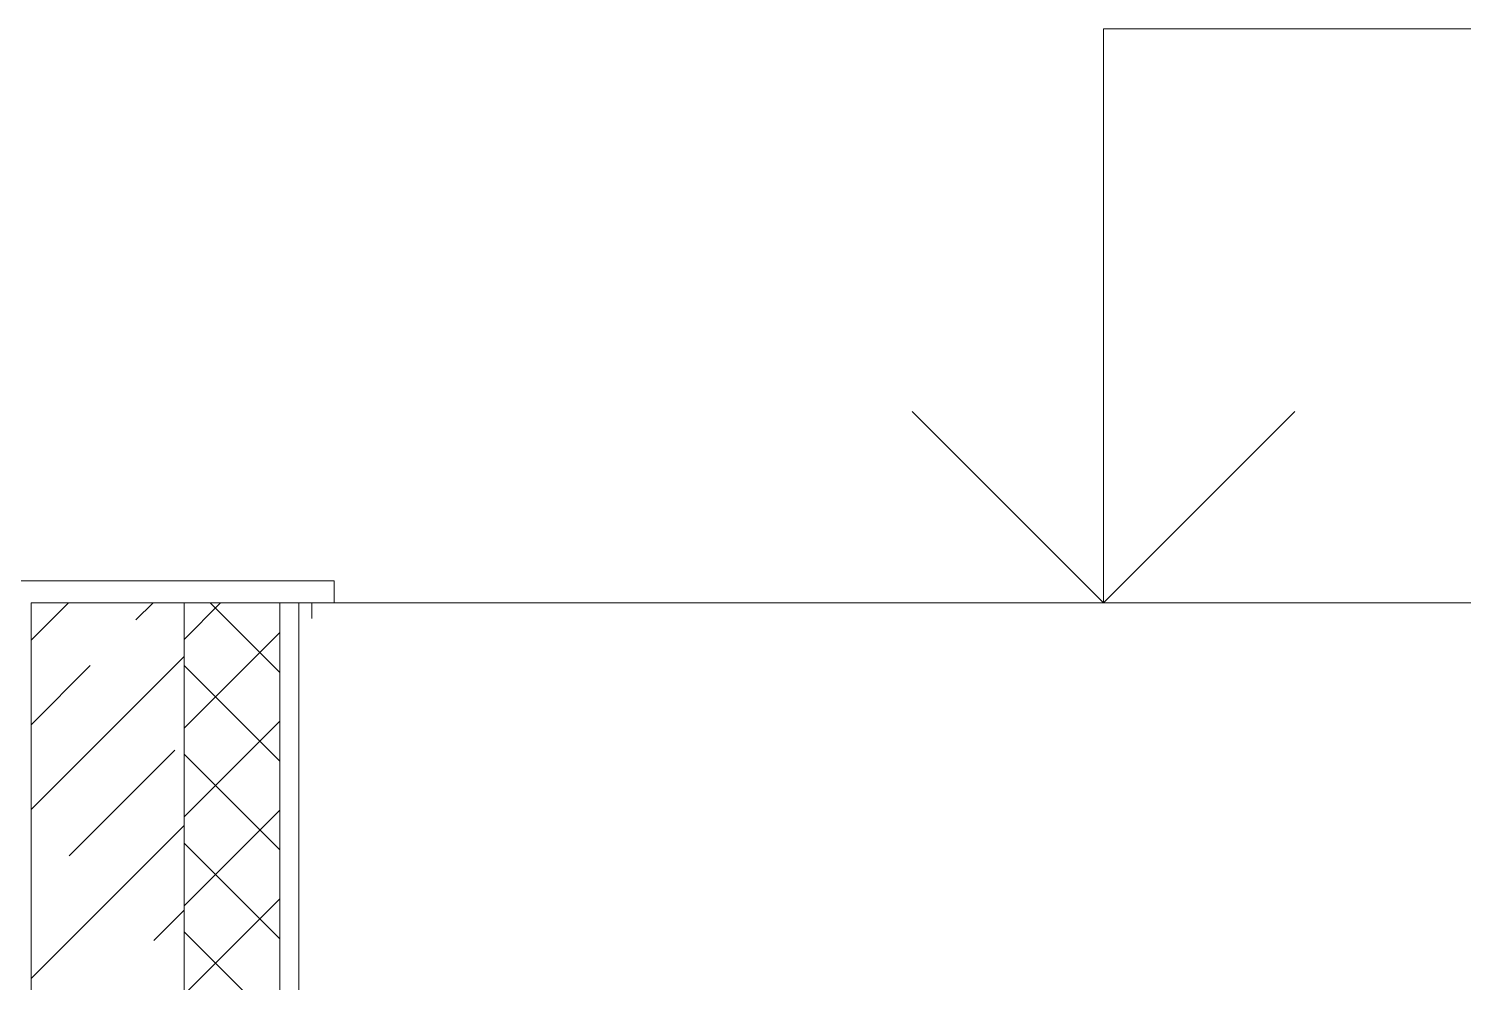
# Model space of a CAD drawing. Header units: millimetres. Extents: x 53645 to 137188, y 78097 to 135533.
# Drawn here: x 75144 to 76644, y 106993 to 107990 of the extents above; entities that cross this region are included whole.
import ezdxf

# ---------------------------------------------------------------- set-up
doc = ezdxf.new("R2010")
doc.units = ezdxf.units.MM
for name, color, linetype, lineweight in [('hatch', 7, 'Continuous', 5), ('mark', 174, 'Continuous', 15), ('Wall2', 5, 'Continuous', 5)]:
    doc.layers.add(name, color=color, linetype=linetype, lineweight=lineweight)

msp = doc.modelspace()

# ---------------------------------------------------------------- linework, layer by layer
at = {"layer": 'hatch', "color": 251, "ltscale": 100}
for points in [[(75146.9, 107350.7), (75186.1, 107389.9)], [(75256.6, 107372), (75274.5, 107389.9)], [(75306.9, 106359.9), (75306.9, 107389.9)], [(75306.9, 107351.6), (75345.2, 107389.9)], [(75306.9, 106359.9), (75306.9, 107389.9)], [(75406.9, 107317.2), (75334.2, 107389.9)], [(75406.9, 107389.9), (75406.9, 106689.9)], [(75406.9, 106789.9), (75406.9, 107389.9)], [(75306.9, 107258.8), (75406.9, 107358.8)], [(75146.9, 107173.9), (75306.9, 107333.9)], [(75146.9, 107262.3), (75208.9, 107324.3)], [(75406.9, 107224.4), (75306.9, 107324.4)], [(75306.9, 107166), (75406.9, 107266)], [(75186.8, 107125.4), (75297.3, 107235.9)], [(75406.9, 107131.6), (75306.9, 107231.6)], [(75306.9, 107073.1), (75406.9, 107173.1)], [(75146.9, 106997.1), (75306.9, 107157.1)], [(75406.9, 107038.8), (75306.9, 107138.8)], [(75306.9, 106980.3), (75406.9, 107080.3)], [(75275.2, 107037), (75306.9, 107068.7)], [(75406.9, 106946), (75306.9, 107046)]]:
    msp.add_lwpolyline(points, dxfattribs=at)
at = {"layer": 'mark', "linetype": 'Continuous', "ltscale": 100}
for points in [[(76268.2, 107389.9), (76268.2, 107989.9)], [(76268.2, 107989.9), (77345.2, 107989.9)], [(76268.2, 107389.9), (76068.2, 107589.9)], [(76268.2, 107389.9), (76468.2, 107589.9)], [(75285.2, 107389.9), (76418.2, 107389.9)]]:
    msp.add_lwpolyline(points, dxfattribs=at)
at = {"layer": 'Wall2', "ltscale": 100}
for points in [[(74889.9, 107367.5), (74889.9, 107390.6), (74868.5, 107390.6), (74868.5, 107413), (75463.9, 107413), (75463.9, 107389.9), (75440.6, 107389.9), (75440.6, 107373.4)], [(75306.9, 107389.9), (75146.9, 107389.9)], [(75146.9, 107389.9), (75146.9, 105859.9)], [(75306.9, 107389.9), (75406.9, 107389.9)], [(75406.9, 107389.9), (75426.9, 107389.9)], [(75426.9, 107389.9), (75426.9, 106789.9)]]:
    msp.add_lwpolyline(points, dxfattribs=at)
at = {"layer": 'Wall2', "color": 4, "lineweight": 0, "ltscale": 100}
msp.add_lwpolyline([(81536.9, 107389.9), (75463.8, 107389.9)], dxfattribs=at)

doc.saveas('drawing.dxf')
